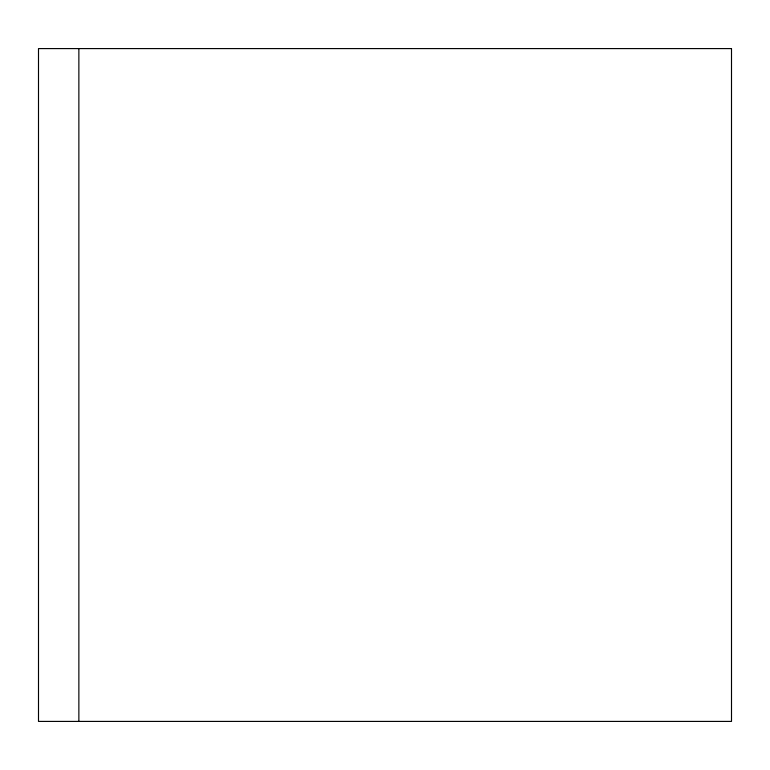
<?xml version="1.0" encoding="UTF-8"?>
<svg xmlns="http://www.w3.org/2000/svg" width="770" height="770" viewBox="0 0 770 770"><rect width="100%" height="100%" fill="white"/><g stroke="black" fill="none" stroke-linecap="round" stroke-linejoin="round"><path stroke-width="1.16" d="M78.867 48.587L78.867 721.413M731.5 48.587L38.5 48.587L38.5 721.413L731.5 721.413L731.5 48.587"/></g></svg>
